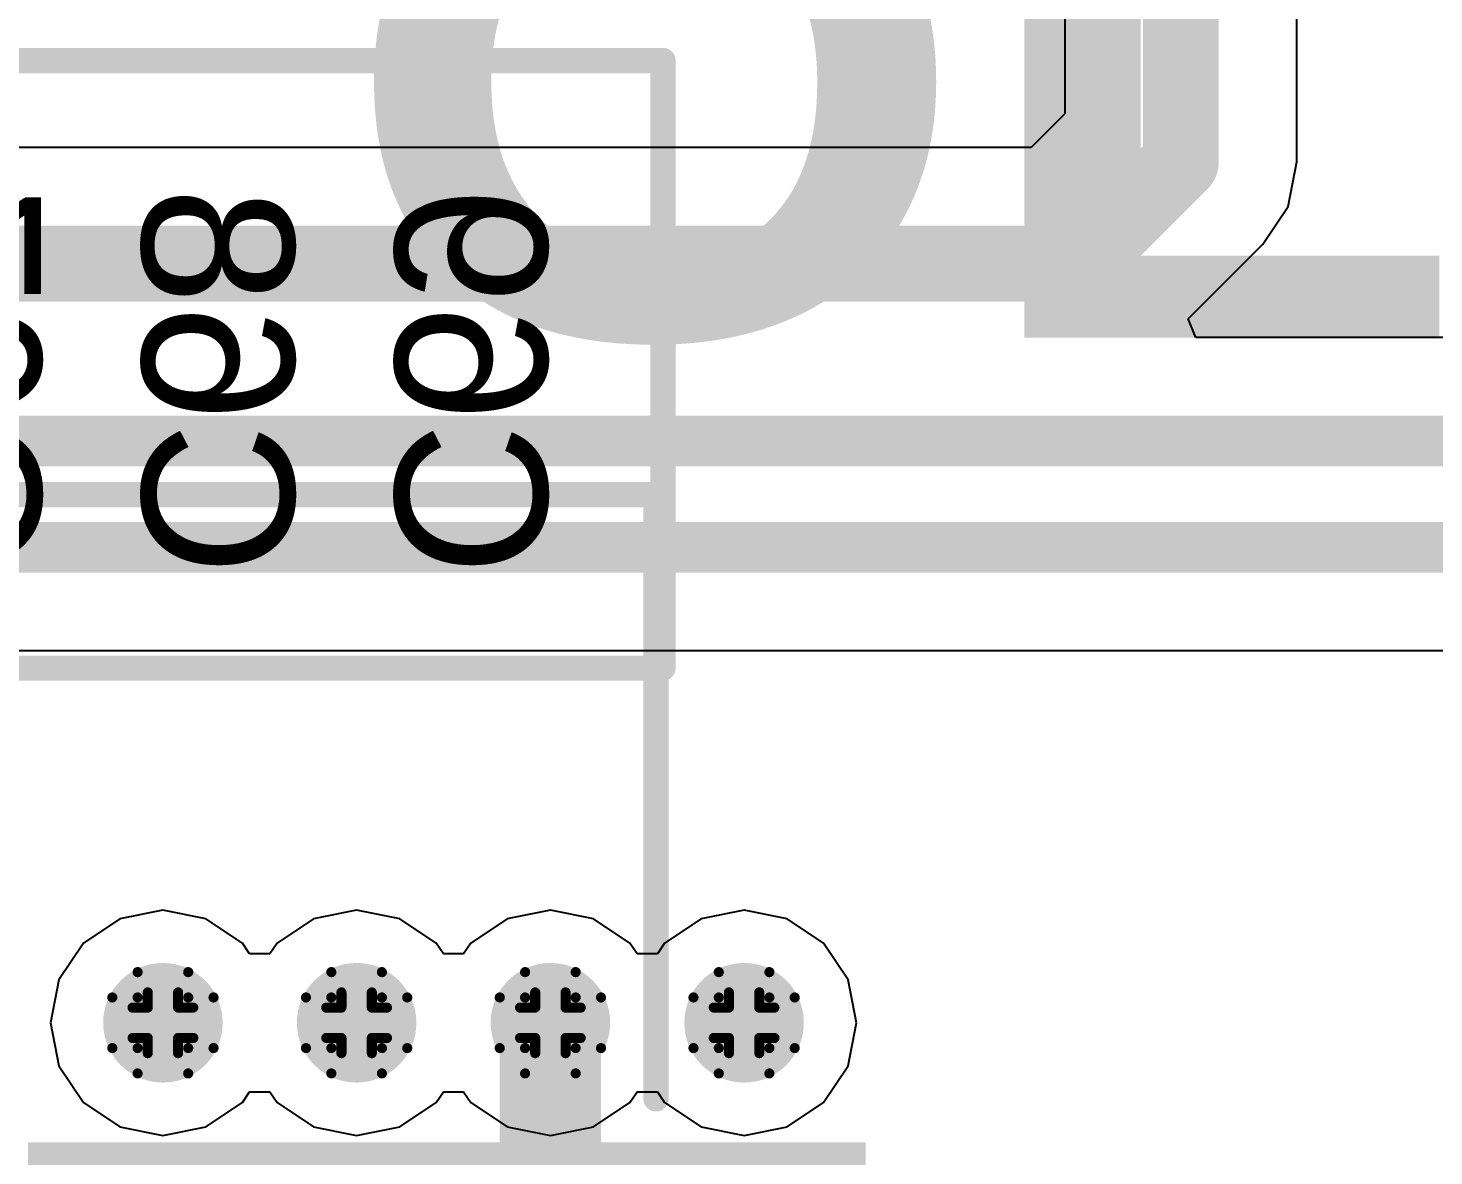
# Model space of a CAD drawing. Header units: inches. Extents: x 0 to 198, y 0 to 199.
# Drawn here: x 4.7773 to 5.0551, y 3.2148 to 3.4375 of the extents above; entities that cross this region are included whole.
import ezdxf

# ---------------------------------------------------------------- set-up
doc = ezdxf.new("R2010")
doc.units = ezdxf.units.IN
doc.header["$MEASUREMENT"] = 0
for name, color, linetype in [('Bottom Layer', 5, 'Continuous'), ('Bottom Overlay', 54, 'Continuous'), ('Drill Drawing', 1, 'Continuous'), ('Layer 1', 16, 'Continuous'), ('Layer 2', 76, 'Continuous'), ('Top Layer', 1, 'Continuous'), ('Top Overlay', 2, 'Continuous'), ('Top Solder', 216, 'Continuous'), ('Via Holes', 16, 'Continuous')]:
    doc.layers.add(name, color=color, linetype=linetype)
doc.styles.add('Arial', font='', dxfattribs={"height": 0.2})
doc.styles.add('Arial Black_Bold', font='', dxfattribs={"height": 0.2})
doc.styles.get('Arial').set_extended_font_data('Arial')
doc.styles.get('Arial Black_Bold').set_extended_font_data('Arial Black', bold=True)

# ---------------------------------------------------------------- blocks, each defined once
blk = doc.blocks.new('EEEFK1J220P_1')
at = {"layer": 'Top Solder'}
blk.add_hatch(color=216, dxfattribs=at).paths.add_polyline_path([(0.03931, 0.0355), (0.20479, 0.0355), (0.20479, -0.0355), (0.03931, -0.0355)])
at = {"layer": 'Top Overlay'}
for points in [[(-0.10433, 0.16339, 0.005, 0.005, 0), (0.16339, 0.16339, 0.005, 0.005, 0)], [(0.16339, 0.04409, 0.005, 0.005, 0), (0.16339, 0.16339, 0.005, 0.005, 0)]]:
    blk.add_lwpolyline(points, format="xyseb", dxfattribs=at)
for points in [[(0.16214, 0.16339, 0.0025, 0.0025, 1), (0.16464, 0.16339, 0.0025, 0.0025, 1)], [(0.16214, 0.16339, 0.0025, 0.0025, 1), (0.16464, 0.16339, 0.0025, 0.0025, 1)], [(0.16214, 0.04409, 0.0025, 0.0025, 1), (0.16464, 0.04409, 0.0025, 0.0025, 1)]]:
    blk.add_lwpolyline(points, format="xyseb", close=True, dxfattribs=at)

msp = doc.modelspace()

# ---------------------------------------------------------------- hatches: boundary and pattern name
at = {"layer": 'Bottom Layer'}
h = msp.add_hatch(color=5, dxfattribs=at)
edge = h.paths.add_edge_path()
edge.add_arc((4.80394, 3.24111), 0.01181, 0, 360)
h = msp.add_hatch(color=5, dxfattribs=at)
edge = h.paths.add_edge_path()
edge.add_arc((4.84222, 3.24111), 0.01181, 0, 360)
h = msp.add_hatch(color=5, dxfattribs=at)
edge = h.paths.add_edge_path()
edge.add_arc((4.88051, 3.24111), 0.01181, 0, 360)
h = msp.add_hatch(color=5, dxfattribs=at)
edge = h.paths.add_edge_path()
edge.add_arc((4.91879, 3.24111), 0.01181, 0, 360)
at = {"layer": 'Layer 1'}
h = msp.add_hatch(color=16, dxfattribs=at)
edge = h.paths.add_edge_path()
edge.add_arc((4.80394, 3.24111), 0.01181, 0, 360)
h = msp.add_hatch(color=16, dxfattribs=at)
edge = h.paths.add_edge_path()
edge.add_arc((4.84222, 3.24111), 0.01181, 0, 360)
h = msp.add_hatch(color=16, dxfattribs=at)
edge = h.paths.add_edge_path()
edge.add_arc((4.88051, 3.24111), 0.01181, 0, 360)
h = msp.add_hatch(color=16, dxfattribs=at)
edge = h.paths.add_edge_path()
edge.add_arc((4.91879, 3.24111), 0.01181, 0, 360)
at = {"layer": 'Layer 2'}
h = msp.add_hatch(color=76, dxfattribs=at)
edge = h.paths.add_edge_path()
edge.add_arc((4.80394, 3.24111), 0.01181, 0, 360)
h = msp.add_hatch(color=76, dxfattribs=at)
edge = h.paths.add_edge_path()
edge.add_arc((4.84222, 3.24111), 0.01181, 0, 360)
h = msp.add_hatch(color=76, dxfattribs=at)
edge = h.paths.add_edge_path()
edge.add_arc((4.88051, 3.24111), 0.01181, 0, 360)
h = msp.add_hatch(color=76, dxfattribs=at)
edge = h.paths.add_edge_path()
edge.add_arc((4.91879, 3.24111), 0.01181, 0, 360)
at = {"layer": 'Top Layer'}
h = msp.add_hatch(color=1, dxfattribs=at)
edge = h.paths.add_edge_path()
edge.add_arc((4.80394, 3.24111), 0.01181, 0, 360)
h = msp.add_hatch(color=1, dxfattribs=at)
edge = h.paths.add_edge_path()
edge.add_arc((4.84222, 3.24111), 0.01181, 0, 360)
h = msp.add_hatch(color=1, dxfattribs=at)
edge = h.paths.add_edge_path()
edge.add_arc((4.88051, 3.24111), 0.01181, 0, 360)
h = msp.add_hatch(color=1, dxfattribs=at)
edge = h.paths.add_edge_path()
edge.add_arc((4.91879, 3.24111), 0.01181, 0, 360)
at = {"layer": 'Via Holes'}
h = msp.add_hatch(color=7, dxfattribs=at)
edge = h.paths.add_edge_path()
edge.add_arc((4.80394, 3.24111), 0.00591, 0, 360)
h = msp.add_hatch(color=7, dxfattribs=at)
edge = h.paths.add_edge_path()
edge.add_arc((4.84222, 3.24111), 0.00591, 0, 360)
h = msp.add_hatch(color=7, dxfattribs=at)
edge = h.paths.add_edge_path()
edge.add_arc((4.88051, 3.24111), 0.00591, 0, 360)
h = msp.add_hatch(color=7, dxfattribs=at)
edge = h.paths.add_edge_path()
edge.add_arc((4.91879, 3.24111), 0.00591, 0, 360)

# ---------------------------------------------------------------- linework, layer by layer
at = {"layer": 'Bottom Overlay'}
for points in [[(4.73275, 3.43114, 0.005, 0.005, 0), (4.90275, 3.43114, 0.005, 0.005, 0)], [(4.90275, 3.31114, 0.005, 0.005, 0), (4.90275, 3.43114, 0.005, 0.005, 0)], [(4.73275, 3.31114, 0.005, 0.005, 0), (4.90275, 3.31114, 0.005, 0.005, 0)]]:
    msp.add_lwpolyline(points, format="xyseb", dxfattribs=at)
for points in [[(4.9015, 3.43114, 0.0025, 0.0025, 1), (4.904, 3.43114, 0.0025, 0.0025, 1)], [(4.9015, 3.43114, 0.0025, 0.0025, 1), (4.904, 3.43114, 0.0025, 0.0025, 1)], [(4.9015, 3.31114, 0.0025, 0.0025, 1), (4.904, 3.31114, 0.0025, 0.0025, 1)], [(4.9015, 3.31114, 0.0025, 0.0025, 1), (4.904, 3.31114, 0.0025, 0.0025, 1)]]:
    msp.add_lwpolyline(points, format="xyseb", close=True, dxfattribs=at)
at = {"layer": 'Drill Drawing'}
for points in [[(4.79894, 3.24611, 0.002, 0.002, 0), (4.79894, 3.25111, 0.002, 0.002, 0)], [(4.79894, 3.25111, 0.002, 0.002, 0), (4.80894, 3.25111, 0.002, 0.002, 0)], [(4.80894, 3.24611, 0.002, 0.002, 0), (4.80894, 3.25111, 0.002, 0.002, 0)], [(4.83722, 3.24611, 0.002, 0.002, 0), (4.83722, 3.25111, 0.002, 0.002, 0)], [(4.83722, 3.25111, 0.002, 0.002, 0), (4.84722, 3.25111, 0.002, 0.002, 0)], [(4.84722, 3.24611, 0.002, 0.002, 0), (4.84722, 3.25111, 0.002, 0.002, 0)], [(4.87551, 3.24611, 0.002, 0.002, 0), (4.87551, 3.25111, 0.002, 0.002, 0)], [(4.87551, 3.25111, 0.002, 0.002, 0), (4.88551, 3.25111, 0.002, 0.002, 0)], [(4.88551, 3.24611, 0.002, 0.002, 0), (4.88551, 3.25111, 0.002, 0.002, 0)], [(4.91379, 3.24611, 0.002, 0.002, 0), (4.91379, 3.25111, 0.002, 0.002, 0)], [(4.91379, 3.25111, 0.002, 0.002, 0), (4.92379, 3.25111, 0.002, 0.002, 0)], [(4.92379, 3.24611, 0.002, 0.002, 0), (4.92379, 3.25111, 0.002, 0.002, 0)], [(4.80094, 3.24411, 0.002, 0.002, 0), (4.80094, 3.24711, 0.002, 0.002, 0)], [(4.80094, 3.24711, 0.002, 0.002, 0), (4.80694, 3.24711, 0.002, 0.002, 0)], [(4.80694, 3.24411, 0.002, 0.002, 0), (4.80694, 3.24711, 0.002, 0.002, 0)], [(4.83922, 3.24411, 0.002, 0.002, 0), (4.83922, 3.24711, 0.002, 0.002, 0)], [(4.83922, 3.24711, 0.002, 0.002, 0), (4.84522, 3.24711, 0.002, 0.002, 0)], [(4.84522, 3.24411, 0.002, 0.002, 0), (4.84522, 3.24711, 0.002, 0.002, 0)], [(4.87751, 3.24411, 0.002, 0.002, 0), (4.87751, 3.24711, 0.002, 0.002, 0)], [(4.87751, 3.24711, 0.002, 0.002, 0), (4.88351, 3.24711, 0.002, 0.002, 0)], [(4.88351, 3.24411, 0.002, 0.002, 0), (4.88351, 3.24711, 0.002, 0.002, 0)], [(4.91579, 3.24411, 0.002, 0.002, 0), (4.91579, 3.24711, 0.002, 0.002, 0)], [(4.91579, 3.24711, 0.002, 0.002, 0), (4.92179, 3.24711, 0.002, 0.002, 0)], [(4.92179, 3.24411, 0.002, 0.002, 0), (4.92179, 3.24711, 0.002, 0.002, 0)], [(4.79394, 3.23611, 0.002, 0.002, 0), (4.79394, 3.24611, 0.002, 0.002, 0)], [(4.79394, 3.24611, 0.002, 0.002, 0), (4.79894, 3.24611, 0.002, 0.002, 0)], [(4.79794, 3.23811, 0.002, 0.002, 0), (4.79794, 3.24411, 0.002, 0.002, 0)], [(4.79794, 3.24411, 0.002, 0.002, 0), (4.80094, 3.24411, 0.002, 0.002, 0)], [(4.80694, 3.24411, 0.002, 0.002, 0), (4.80994, 3.24411, 0.002, 0.002, 0)], [(4.80894, 3.24611, 0.002, 0.002, 0), (4.81394, 3.24611, 0.002, 0.002, 0)], [(4.80994, 3.23811, 0.002, 0.002, 0), (4.80994, 3.24411, 0.002, 0.002, 0)], [(4.81394, 3.23611, 0.002, 0.002, 0), (4.81394, 3.24611, 0.002, 0.002, 0)], [(4.83222, 3.23611, 0.002, 0.002, 0), (4.83222, 3.24611, 0.002, 0.002, 0)], [(4.83222, 3.24611, 0.002, 0.002, 0), (4.83722, 3.24611, 0.002, 0.002, 0)], [(4.83622, 3.23811, 0.002, 0.002, 0), (4.83622, 3.24411, 0.002, 0.002, 0)], [(4.83622, 3.24411, 0.002, 0.002, 0), (4.83922, 3.24411, 0.002, 0.002, 0)], [(4.84522, 3.24411, 0.002, 0.002, 0), (4.84822, 3.24411, 0.002, 0.002, 0)], [(4.84722, 3.24611, 0.002, 0.002, 0), (4.85222, 3.24611, 0.002, 0.002, 0)], [(4.84822, 3.23811, 0.002, 0.002, 0), (4.84822, 3.24411, 0.002, 0.002, 0)], [(4.85222, 3.23611, 0.002, 0.002, 0), (4.85222, 3.24611, 0.002, 0.002, 0)], [(4.87051, 3.23611, 0.002, 0.002, 0), (4.87051, 3.24611, 0.002, 0.002, 0)], [(4.87051, 3.24611, 0.002, 0.002, 0), (4.87551, 3.24611, 0.002, 0.002, 0)], [(4.87451, 3.23811, 0.002, 0.002, 0), (4.87451, 3.24411, 0.002, 0.002, 0)], [(4.87451, 3.24411, 0.002, 0.002, 0), (4.87751, 3.24411, 0.002, 0.002, 0)], [(4.88351, 3.24411, 0.002, 0.002, 0), (4.88651, 3.24411, 0.002, 0.002, 0)], [(4.88551, 3.24611, 0.002, 0.002, 0), (4.89051, 3.24611, 0.002, 0.002, 0)], [(4.88651, 3.23811, 0.002, 0.002, 0), (4.88651, 3.24411, 0.002, 0.002, 0)], [(4.89051, 3.23611, 0.002, 0.002, 0), (4.89051, 3.24611, 0.002, 0.002, 0)], [(4.90879, 3.23611, 0.002, 0.002, 0), (4.90879, 3.24611, 0.002, 0.002, 0)], [(4.90879, 3.24611, 0.002, 0.002, 0), (4.91379, 3.24611, 0.002, 0.002, 0)], [(4.91279, 3.23811, 0.002, 0.002, 0), (4.91279, 3.24411, 0.002, 0.002, 0)], [(4.91279, 3.24411, 0.002, 0.002, 0), (4.91579, 3.24411, 0.002, 0.002, 0)], [(4.92179, 3.24411, 0.002, 0.002, 0), (4.92479, 3.24411, 0.002, 0.002, 0)], [(4.92379, 3.24611, 0.002, 0.002, 0), (4.92879, 3.24611, 0.002, 0.002, 0)], [(4.92479, 3.23811, 0.002, 0.002, 0), (4.92479, 3.24411, 0.002, 0.002, 0)], [(4.92879, 3.23611, 0.002, 0.002, 0), (4.92879, 3.24611, 0.002, 0.002, 0)], [(4.79394, 3.23611, 0.002, 0.002, 0), (4.79894, 3.23611, 0.002, 0.002, 0)], [(4.79794, 3.23811, 0.002, 0.002, 0), (4.80094, 3.23811, 0.002, 0.002, 0)], [(4.79894, 3.23111, 0.002, 0.002, 0), (4.79894, 3.23611, 0.002, 0.002, 0)], [(4.80094, 3.23511, 0.002, 0.002, 0), (4.80094, 3.23811, 0.002, 0.002, 0)], [(4.80694, 3.23811, 0.002, 0.002, 0), (4.80994, 3.23811, 0.002, 0.002, 0)], [(4.80694, 3.23511, 0.002, 0.002, 0), (4.80694, 3.23811, 0.002, 0.002, 0)], [(4.80894, 3.23611, 0.002, 0.002, 0), (4.81394, 3.23611, 0.002, 0.002, 0)], [(4.80894, 3.23111, 0.002, 0.002, 0), (4.80894, 3.23611, 0.002, 0.002, 0)], [(4.83222, 3.23611, 0.002, 0.002, 0), (4.83722, 3.23611, 0.002, 0.002, 0)], [(4.83622, 3.23811, 0.002, 0.002, 0), (4.83922, 3.23811, 0.002, 0.002, 0)], [(4.83722, 3.23111, 0.002, 0.002, 0), (4.83722, 3.23611, 0.002, 0.002, 0)], [(4.83922, 3.23511, 0.002, 0.002, 0), (4.83922, 3.23811, 0.002, 0.002, 0)], [(4.84522, 3.23811, 0.002, 0.002, 0), (4.84822, 3.23811, 0.002, 0.002, 0)], [(4.84522, 3.23511, 0.002, 0.002, 0), (4.84522, 3.23811, 0.002, 0.002, 0)], [(4.84722, 3.23611, 0.002, 0.002, 0), (4.85222, 3.23611, 0.002, 0.002, 0)], [(4.84722, 3.23111, 0.002, 0.002, 0), (4.84722, 3.23611, 0.002, 0.002, 0)], [(4.87051, 3.23611, 0.002, 0.002, 0), (4.87551, 3.23611, 0.002, 0.002, 0)], [(4.87451, 3.23811, 0.002, 0.002, 0), (4.87751, 3.23811, 0.002, 0.002, 0)], [(4.87551, 3.23111, 0.002, 0.002, 0), (4.87551, 3.23611, 0.002, 0.002, 0)], [(4.87751, 3.23511, 0.002, 0.002, 0), (4.87751, 3.23811, 0.002, 0.002, 0)], [(4.88351, 3.23811, 0.002, 0.002, 0), (4.88651, 3.23811, 0.002, 0.002, 0)], [(4.88351, 3.23511, 0.002, 0.002, 0), (4.88351, 3.23811, 0.002, 0.002, 0)], [(4.88551, 3.23611, 0.002, 0.002, 0), (4.89051, 3.23611, 0.002, 0.002, 0)], [(4.88551, 3.23111, 0.002, 0.002, 0), (4.88551, 3.23611, 0.002, 0.002, 0)], [(4.90879, 3.23611, 0.002, 0.002, 0), (4.91379, 3.23611, 0.002, 0.002, 0)], [(4.91279, 3.23811, 0.002, 0.002, 0), (4.91579, 3.23811, 0.002, 0.002, 0)], [(4.91379, 3.23111, 0.002, 0.002, 0), (4.91379, 3.23611, 0.002, 0.002, 0)], [(4.91579, 3.23511, 0.002, 0.002, 0), (4.91579, 3.23811, 0.002, 0.002, 0)], [(4.92179, 3.23811, 0.002, 0.002, 0), (4.92479, 3.23811, 0.002, 0.002, 0)], [(4.92179, 3.23511, 0.002, 0.002, 0), (4.92179, 3.23811, 0.002, 0.002, 0)], [(4.92379, 3.23611, 0.002, 0.002, 0), (4.92879, 3.23611, 0.002, 0.002, 0)], [(4.92379, 3.23111, 0.002, 0.002, 0), (4.92379, 3.23611, 0.002, 0.002, 0)], [(4.80094, 3.23511, 0.002, 0.002, 0), (4.80694, 3.23511, 0.002, 0.002, 0)], [(4.83922, 3.23511, 0.002, 0.002, 0), (4.84522, 3.23511, 0.002, 0.002, 0)], [(4.87751, 3.23511, 0.002, 0.002, 0), (4.88351, 3.23511, 0.002, 0.002, 0)], [(4.91579, 3.23511, 0.002, 0.002, 0), (4.92179, 3.23511, 0.002, 0.002, 0)], [(4.79894, 3.23111, 0.002, 0.002, 0), (4.80894, 3.23111, 0.002, 0.002, 0)], [(4.83722, 3.23111, 0.002, 0.002, 0), (4.84722, 3.23111, 0.002, 0.002, 0)], [(4.87551, 3.23111, 0.002, 0.002, 0), (4.88551, 3.23111, 0.002, 0.002, 0)], [(4.91379, 3.23111, 0.002, 0.002, 0), (4.92379, 3.23111, 0.002, 0.002, 0)]]:
    msp.add_lwpolyline(points, format="xyseb", dxfattribs=at)
for points in [[(4.79844, 3.25111, 0.001, 0.001, 1), (4.79944, 3.25111, 0.001, 0.001, 1)], [(4.79844, 3.25111, 0.001, 0.001, 1), (4.79944, 3.25111, 0.001, 0.001, 1)], [(4.80844, 3.25111, 0.001, 0.001, 1), (4.80944, 3.25111, 0.001, 0.001, 1)], [(4.80844, 3.25111, 0.001, 0.001, 1), (4.80944, 3.25111, 0.001, 0.001, 1)], [(4.83672, 3.25111, 0.001, 0.001, 1), (4.83772, 3.25111, 0.001, 0.001, 1)], [(4.83672, 3.25111, 0.001, 0.001, 1), (4.83772, 3.25111, 0.001, 0.001, 1)], [(4.84672, 3.25111, 0.001, 0.001, 1), (4.84772, 3.25111, 0.001, 0.001, 1)], [(4.84672, 3.25111, 0.001, 0.001, 1), (4.84772, 3.25111, 0.001, 0.001, 1)], [(4.87501, 3.25111, 0.001, 0.001, 1), (4.87601, 3.25111, 0.001, 0.001, 1)], [(4.87501, 3.25111, 0.001, 0.001, 1), (4.87601, 3.25111, 0.001, 0.001, 1)], [(4.88501, 3.25111, 0.001, 0.001, 1), (4.88601, 3.25111, 0.001, 0.001, 1)], [(4.88501, 3.25111, 0.001, 0.001, 1), (4.88601, 3.25111, 0.001, 0.001, 1)], [(4.91329, 3.25111, 0.001, 0.001, 1), (4.91429, 3.25111, 0.001, 0.001, 1)], [(4.91329, 3.25111, 0.001, 0.001, 1), (4.91429, 3.25111, 0.001, 0.001, 1)], [(4.92329, 3.25111, 0.001, 0.001, 1), (4.92429, 3.25111, 0.001, 0.001, 1)], [(4.92329, 3.25111, 0.001, 0.001, 1), (4.92429, 3.25111, 0.001, 0.001, 1)], [(4.80044, 3.24711, 0.001, 0.001, 1), (4.80144, 3.24711, 0.001, 0.001, 1)], [(4.80044, 3.24711, 0.001, 0.001, 1), (4.80144, 3.24711, 0.001, 0.001, 1)], [(4.80644, 3.24711, 0.001, 0.001, 1), (4.80744, 3.24711, 0.001, 0.001, 1)], [(4.80644, 3.24711, 0.001, 0.001, 1), (4.80744, 3.24711, 0.001, 0.001, 1)], [(4.83872, 3.24711, 0.001, 0.001, 1), (4.83972, 3.24711, 0.001, 0.001, 1)], [(4.83872, 3.24711, 0.001, 0.001, 1), (4.83972, 3.24711, 0.001, 0.001, 1)], [(4.84472, 3.24711, 0.001, 0.001, 1), (4.84572, 3.24711, 0.001, 0.001, 1)], [(4.84472, 3.24711, 0.001, 0.001, 1), (4.84572, 3.24711, 0.001, 0.001, 1)], [(4.87701, 3.24711, 0.001, 0.001, 1), (4.87801, 3.24711, 0.001, 0.001, 1)], [(4.87701, 3.24711, 0.001, 0.001, 1), (4.87801, 3.24711, 0.001, 0.001, 1)], [(4.88301, 3.24711, 0.001, 0.001, 1), (4.88401, 3.24711, 0.001, 0.001, 1)], [(4.88301, 3.24711, 0.001, 0.001, 1), (4.88401, 3.24711, 0.001, 0.001, 1)], [(4.91529, 3.24711, 0.001, 0.001, 1), (4.91629, 3.24711, 0.001, 0.001, 1)], [(4.91529, 3.24711, 0.001, 0.001, 1), (4.91629, 3.24711, 0.001, 0.001, 1)], [(4.92129, 3.24711, 0.001, 0.001, 1), (4.92229, 3.24711, 0.001, 0.001, 1)], [(4.92129, 3.24711, 0.001, 0.001, 1), (4.92229, 3.24711, 0.001, 0.001, 1)], [(4.79344, 3.24611, 0.001, 0.001, 1), (4.79444, 3.24611, 0.001, 0.001, 1)], [(4.79344, 3.24611, 0.001, 0.001, 1), (4.79444, 3.24611, 0.001, 0.001, 1)], [(4.79744, 3.24411, 0.001, 0.001, 1), (4.79844, 3.24411, 0.001, 0.001, 1)], [(4.79744, 3.24411, 0.001, 0.001, 1), (4.79844, 3.24411, 0.001, 0.001, 1)], [(4.79844, 3.24611, 0.001, 0.001, 1), (4.79944, 3.24611, 0.001, 0.001, 1)], [(4.79844, 3.24611, 0.001, 0.001, 1), (4.79944, 3.24611, 0.001, 0.001, 1)], [(4.80044, 3.24411, 0.001, 0.001, 1), (4.80144, 3.24411, 0.001, 0.001, 1)], [(4.80044, 3.24411, 0.001, 0.001, 1), (4.80144, 3.24411, 0.001, 0.001, 1)], [(4.80644, 3.24411, 0.001, 0.001, 1), (4.80744, 3.24411, 0.001, 0.001, 1)], [(4.80644, 3.24411, 0.001, 0.001, 1), (4.80744, 3.24411, 0.001, 0.001, 1)], [(4.80844, 3.24611, 0.001, 0.001, 1), (4.80944, 3.24611, 0.001, 0.001, 1)], [(4.80844, 3.24611, 0.001, 0.001, 1), (4.80944, 3.24611, 0.001, 0.001, 1)], [(4.80944, 3.24411, 0.001, 0.001, 1), (4.81044, 3.24411, 0.001, 0.001, 1)], [(4.80944, 3.24411, 0.001, 0.001, 1), (4.81044, 3.24411, 0.001, 0.001, 1)], [(4.81344, 3.24611, 0.001, 0.001, 1), (4.81444, 3.24611, 0.001, 0.001, 1)], [(4.81344, 3.24611, 0.001, 0.001, 1), (4.81444, 3.24611, 0.001, 0.001, 1)], [(4.83172, 3.24611, 0.001, 0.001, 1), (4.83272, 3.24611, 0.001, 0.001, 1)], [(4.83172, 3.24611, 0.001, 0.001, 1), (4.83272, 3.24611, 0.001, 0.001, 1)], [(4.83572, 3.24411, 0.001, 0.001, 1), (4.83672, 3.24411, 0.001, 0.001, 1)], [(4.83572, 3.24411, 0.001, 0.001, 1), (4.83672, 3.24411, 0.001, 0.001, 1)], [(4.83672, 3.24611, 0.001, 0.001, 1), (4.83772, 3.24611, 0.001, 0.001, 1)], [(4.83672, 3.24611, 0.001, 0.001, 1), (4.83772, 3.24611, 0.001, 0.001, 1)], [(4.83872, 3.24411, 0.001, 0.001, 1), (4.83972, 3.24411, 0.001, 0.001, 1)], [(4.83872, 3.24411, 0.001, 0.001, 1), (4.83972, 3.24411, 0.001, 0.001, 1)], [(4.84472, 3.24411, 0.001, 0.001, 1), (4.84572, 3.24411, 0.001, 0.001, 1)], [(4.84472, 3.24411, 0.001, 0.001, 1), (4.84572, 3.24411, 0.001, 0.001, 1)], [(4.84672, 3.24611, 0.001, 0.001, 1), (4.84772, 3.24611, 0.001, 0.001, 1)], [(4.84672, 3.24611, 0.001, 0.001, 1), (4.84772, 3.24611, 0.001, 0.001, 1)], [(4.84772, 3.24411, 0.001, 0.001, 1), (4.84872, 3.24411, 0.001, 0.001, 1)], [(4.84772, 3.24411, 0.001, 0.001, 1), (4.84872, 3.24411, 0.001, 0.001, 1)], [(4.85172, 3.24611, 0.001, 0.001, 1), (4.85272, 3.24611, 0.001, 0.001, 1)], [(4.85172, 3.24611, 0.001, 0.001, 1), (4.85272, 3.24611, 0.001, 0.001, 1)], [(4.87001, 3.24611, 0.001, 0.001, 1), (4.87101, 3.24611, 0.001, 0.001, 1)], [(4.87001, 3.24611, 0.001, 0.001, 1), (4.87101, 3.24611, 0.001, 0.001, 1)], [(4.87401, 3.24411, 0.001, 0.001, 1), (4.87501, 3.24411, 0.001, 0.001, 1)], [(4.87401, 3.24411, 0.001, 0.001, 1), (4.87501, 3.24411, 0.001, 0.001, 1)], [(4.87501, 3.24611, 0.001, 0.001, 1), (4.87601, 3.24611, 0.001, 0.001, 1)], [(4.87501, 3.24611, 0.001, 0.001, 1), (4.87601, 3.24611, 0.001, 0.001, 1)], [(4.87701, 3.24411, 0.001, 0.001, 1), (4.87801, 3.24411, 0.001, 0.001, 1)], [(4.87701, 3.24411, 0.001, 0.001, 1), (4.87801, 3.24411, 0.001, 0.001, 1)], [(4.88301, 3.24411, 0.001, 0.001, 1), (4.88401, 3.24411, 0.001, 0.001, 1)], [(4.88301, 3.24411, 0.001, 0.001, 1), (4.88401, 3.24411, 0.001, 0.001, 1)], [(4.88501, 3.24611, 0.001, 0.001, 1), (4.88601, 3.24611, 0.001, 0.001, 1)], [(4.88501, 3.24611, 0.001, 0.001, 1), (4.88601, 3.24611, 0.001, 0.001, 1)], [(4.88601, 3.24411, 0.001, 0.001, 1), (4.88701, 3.24411, 0.001, 0.001, 1)], [(4.88601, 3.24411, 0.001, 0.001, 1), (4.88701, 3.24411, 0.001, 0.001, 1)], [(4.89001, 3.24611, 0.001, 0.001, 1), (4.89101, 3.24611, 0.001, 0.001, 1)], [(4.89001, 3.24611, 0.001, 0.001, 1), (4.89101, 3.24611, 0.001, 0.001, 1)], [(4.90829, 3.24611, 0.001, 0.001, 1), (4.90929, 3.24611, 0.001, 0.001, 1)], [(4.90829, 3.24611, 0.001, 0.001, 1), (4.90929, 3.24611, 0.001, 0.001, 1)], [(4.91229, 3.24411, 0.001, 0.001, 1), (4.91329, 3.24411, 0.001, 0.001, 1)], [(4.91229, 3.24411, 0.001, 0.001, 1), (4.91329, 3.24411, 0.001, 0.001, 1)], [(4.91329, 3.24611, 0.001, 0.001, 1), (4.91429, 3.24611, 0.001, 0.001, 1)], [(4.91329, 3.24611, 0.001, 0.001, 1), (4.91429, 3.24611, 0.001, 0.001, 1)], [(4.91529, 3.24411, 0.001, 0.001, 1), (4.91629, 3.24411, 0.001, 0.001, 1)], [(4.91529, 3.24411, 0.001, 0.001, 1), (4.91629, 3.24411, 0.001, 0.001, 1)], [(4.92129, 3.24411, 0.001, 0.001, 1), (4.92229, 3.24411, 0.001, 0.001, 1)], [(4.92129, 3.24411, 0.001, 0.001, 1), (4.92229, 3.24411, 0.001, 0.001, 1)], [(4.92329, 3.24611, 0.001, 0.001, 1), (4.92429, 3.24611, 0.001, 0.001, 1)], [(4.92329, 3.24611, 0.001, 0.001, 1), (4.92429, 3.24611, 0.001, 0.001, 1)], [(4.92429, 3.24411, 0.001, 0.001, 1), (4.92529, 3.24411, 0.001, 0.001, 1)], [(4.92429, 3.24411, 0.001, 0.001, 1), (4.92529, 3.24411, 0.001, 0.001, 1)], [(4.92829, 3.24611, 0.001, 0.001, 1), (4.92929, 3.24611, 0.001, 0.001, 1)], [(4.92829, 3.24611, 0.001, 0.001, 1), (4.92929, 3.24611, 0.001, 0.001, 1)], [(4.79344, 3.23611, 0.001, 0.001, 1), (4.79444, 3.23611, 0.001, 0.001, 1)], [(4.79344, 3.23611, 0.001, 0.001, 1), (4.79444, 3.23611, 0.001, 0.001, 1)], [(4.79744, 3.23811, 0.001, 0.001, 1), (4.79844, 3.23811, 0.001, 0.001, 1)], [(4.79744, 3.23811, 0.001, 0.001, 1), (4.79844, 3.23811, 0.001, 0.001, 1)], [(4.79844, 3.23611, 0.001, 0.001, 1), (4.79944, 3.23611, 0.001, 0.001, 1)], [(4.79844, 3.23611, 0.001, 0.001, 1), (4.79944, 3.23611, 0.001, 0.001, 1)], [(4.80044, 3.23811, 0.001, 0.001, 1), (4.80144, 3.23811, 0.001, 0.001, 1)], [(4.80044, 3.23811, 0.001, 0.001, 1), (4.80144, 3.23811, 0.001, 0.001, 1)], [(4.80644, 3.23811, 0.001, 0.001, 1), (4.80744, 3.23811, 0.001, 0.001, 1)], [(4.80644, 3.23811, 0.001, 0.001, 1), (4.80744, 3.23811, 0.001, 0.001, 1)], [(4.80844, 3.23611, 0.001, 0.001, 1), (4.80944, 3.23611, 0.001, 0.001, 1)], [(4.80844, 3.23611, 0.001, 0.001, 1), (4.80944, 3.23611, 0.001, 0.001, 1)], [(4.80944, 3.23811, 0.001, 0.001, 1), (4.81044, 3.23811, 0.001, 0.001, 1)], [(4.80944, 3.23811, 0.001, 0.001, 1), (4.81044, 3.23811, 0.001, 0.001, 1)], [(4.81344, 3.23611, 0.001, 0.001, 1), (4.81444, 3.23611, 0.001, 0.001, 1)], [(4.81344, 3.23611, 0.001, 0.001, 1), (4.81444, 3.23611, 0.001, 0.001, 1)], [(4.83172, 3.23611, 0.001, 0.001, 1), (4.83272, 3.23611, 0.001, 0.001, 1)], [(4.83172, 3.23611, 0.001, 0.001, 1), (4.83272, 3.23611, 0.001, 0.001, 1)], [(4.83572, 3.23811, 0.001, 0.001, 1), (4.83672, 3.23811, 0.001, 0.001, 1)], [(4.83572, 3.23811, 0.001, 0.001, 1), (4.83672, 3.23811, 0.001, 0.001, 1)], [(4.83672, 3.23611, 0.001, 0.001, 1), (4.83772, 3.23611, 0.001, 0.001, 1)], [(4.83672, 3.23611, 0.001, 0.001, 1), (4.83772, 3.23611, 0.001, 0.001, 1)], [(4.83872, 3.23811, 0.001, 0.001, 1), (4.83972, 3.23811, 0.001, 0.001, 1)], [(4.83872, 3.23811, 0.001, 0.001, 1), (4.83972, 3.23811, 0.001, 0.001, 1)], [(4.84472, 3.23811, 0.001, 0.001, 1), (4.84572, 3.23811, 0.001, 0.001, 1)], [(4.84472, 3.23811, 0.001, 0.001, 1), (4.84572, 3.23811, 0.001, 0.001, 1)], [(4.84672, 3.23611, 0.001, 0.001, 1), (4.84772, 3.23611, 0.001, 0.001, 1)], [(4.84672, 3.23611, 0.001, 0.001, 1), (4.84772, 3.23611, 0.001, 0.001, 1)], [(4.84772, 3.23811, 0.001, 0.001, 1), (4.84872, 3.23811, 0.001, 0.001, 1)], [(4.84772, 3.23811, 0.001, 0.001, 1), (4.84872, 3.23811, 0.001, 0.001, 1)], [(4.85172, 3.23611, 0.001, 0.001, 1), (4.85272, 3.23611, 0.001, 0.001, 1)], [(4.85172, 3.23611, 0.001, 0.001, 1), (4.85272, 3.23611, 0.001, 0.001, 1)], [(4.87001, 3.23611, 0.001, 0.001, 1), (4.87101, 3.23611, 0.001, 0.001, 1)], [(4.87001, 3.23611, 0.001, 0.001, 1), (4.87101, 3.23611, 0.001, 0.001, 1)], [(4.87401, 3.23811, 0.001, 0.001, 1), (4.87501, 3.23811, 0.001, 0.001, 1)], [(4.87401, 3.23811, 0.001, 0.001, 1), (4.87501, 3.23811, 0.001, 0.001, 1)], [(4.87501, 3.23611, 0.001, 0.001, 1), (4.87601, 3.23611, 0.001, 0.001, 1)], [(4.87501, 3.23611, 0.001, 0.001, 1), (4.87601, 3.23611, 0.001, 0.001, 1)], [(4.87701, 3.23811, 0.001, 0.001, 1), (4.87801, 3.23811, 0.001, 0.001, 1)], [(4.87701, 3.23811, 0.001, 0.001, 1), (4.87801, 3.23811, 0.001, 0.001, 1)], [(4.88301, 3.23811, 0.001, 0.001, 1), (4.88401, 3.23811, 0.001, 0.001, 1)], [(4.88301, 3.23811, 0.001, 0.001, 1), (4.88401, 3.23811, 0.001, 0.001, 1)], [(4.88501, 3.23611, 0.001, 0.001, 1), (4.88601, 3.23611, 0.001, 0.001, 1)], [(4.88501, 3.23611, 0.001, 0.001, 1), (4.88601, 3.23611, 0.001, 0.001, 1)], [(4.88601, 3.23811, 0.001, 0.001, 1), (4.88701, 3.23811, 0.001, 0.001, 1)], [(4.88601, 3.23811, 0.001, 0.001, 1), (4.88701, 3.23811, 0.001, 0.001, 1)], [(4.89001, 3.23611, 0.001, 0.001, 1), (4.89101, 3.23611, 0.001, 0.001, 1)], [(4.89001, 3.23611, 0.001, 0.001, 1), (4.89101, 3.23611, 0.001, 0.001, 1)], [(4.90829, 3.23611, 0.001, 0.001, 1), (4.90929, 3.23611, 0.001, 0.001, 1)], [(4.90829, 3.23611, 0.001, 0.001, 1), (4.90929, 3.23611, 0.001, 0.001, 1)], [(4.91229, 3.23811, 0.001, 0.001, 1), (4.91329, 3.23811, 0.001, 0.001, 1)], [(4.91229, 3.23811, 0.001, 0.001, 1), (4.91329, 3.23811, 0.001, 0.001, 1)], [(4.91329, 3.23611, 0.001, 0.001, 1), (4.91429, 3.23611, 0.001, 0.001, 1)], [(4.91329, 3.23611, 0.001, 0.001, 1), (4.91429, 3.23611, 0.001, 0.001, 1)], [(4.91529, 3.23811, 0.001, 0.001, 1), (4.91629, 3.23811, 0.001, 0.001, 1)], [(4.91529, 3.23811, 0.001, 0.001, 1), (4.91629, 3.23811, 0.001, 0.001, 1)], [(4.92129, 3.23811, 0.001, 0.001, 1), (4.92229, 3.23811, 0.001, 0.001, 1)], [(4.92129, 3.23811, 0.001, 0.001, 1), (4.92229, 3.23811, 0.001, 0.001, 1)], [(4.92329, 3.23611, 0.001, 0.001, 1), (4.92429, 3.23611, 0.001, 0.001, 1)], [(4.92329, 3.23611, 0.001, 0.001, 1), (4.92429, 3.23611, 0.001, 0.001, 1)], [(4.92429, 3.23811, 0.001, 0.001, 1), (4.92529, 3.23811, 0.001, 0.001, 1)], [(4.92429, 3.23811, 0.001, 0.001, 1), (4.92529, 3.23811, 0.001, 0.001, 1)], [(4.92829, 3.23611, 0.001, 0.001, 1), (4.92929, 3.23611, 0.001, 0.001, 1)], [(4.92829, 3.23611, 0.001, 0.001, 1), (4.92929, 3.23611, 0.001, 0.001, 1)], [(4.80044, 3.23511, 0.001, 0.001, 1), (4.80144, 3.23511, 0.001, 0.001, 1)], [(4.80044, 3.23511, 0.001, 0.001, 1), (4.80144, 3.23511, 0.001, 0.001, 1)], [(4.80644, 3.23511, 0.001, 0.001, 1), (4.80744, 3.23511, 0.001, 0.001, 1)], [(4.80644, 3.23511, 0.001, 0.001, 1), (4.80744, 3.23511, 0.001, 0.001, 1)], [(4.83872, 3.23511, 0.001, 0.001, 1), (4.83972, 3.23511, 0.001, 0.001, 1)], [(4.83872, 3.23511, 0.001, 0.001, 1), (4.83972, 3.23511, 0.001, 0.001, 1)], [(4.84472, 3.23511, 0.001, 0.001, 1), (4.84572, 3.23511, 0.001, 0.001, 1)], [(4.84472, 3.23511, 0.001, 0.001, 1), (4.84572, 3.23511, 0.001, 0.001, 1)], [(4.87701, 3.23511, 0.001, 0.001, 1), (4.87801, 3.23511, 0.001, 0.001, 1)], [(4.87701, 3.23511, 0.001, 0.001, 1), (4.87801, 3.23511, 0.001, 0.001, 1)], [(4.88301, 3.23511, 0.001, 0.001, 1), (4.88401, 3.23511, 0.001, 0.001, 1)], [(4.88301, 3.23511, 0.001, 0.001, 1), (4.88401, 3.23511, 0.001, 0.001, 1)], [(4.91529, 3.23511, 0.001, 0.001, 1), (4.91629, 3.23511, 0.001, 0.001, 1)], [(4.91529, 3.23511, 0.001, 0.001, 1), (4.91629, 3.23511, 0.001, 0.001, 1)], [(4.92129, 3.23511, 0.001, 0.001, 1), (4.92229, 3.23511, 0.001, 0.001, 1)], [(4.92129, 3.23511, 0.001, 0.001, 1), (4.92229, 3.23511, 0.001, 0.001, 1)], [(4.79844, 3.23111, 0.001, 0.001, 1), (4.79944, 3.23111, 0.001, 0.001, 1)], [(4.79844, 3.23111, 0.001, 0.001, 1), (4.79944, 3.23111, 0.001, 0.001, 1)], [(4.80844, 3.23111, 0.001, 0.001, 1), (4.80944, 3.23111, 0.001, 0.001, 1)], [(4.80844, 3.23111, 0.001, 0.001, 1), (4.80944, 3.23111, 0.001, 0.001, 1)], [(4.83672, 3.23111, 0.001, 0.001, 1), (4.83772, 3.23111, 0.001, 0.001, 1)], [(4.83672, 3.23111, 0.001, 0.001, 1), (4.83772, 3.23111, 0.001, 0.001, 1)], [(4.84672, 3.23111, 0.001, 0.001, 1), (4.84772, 3.23111, 0.001, 0.001, 1)], [(4.84672, 3.23111, 0.001, 0.001, 1), (4.84772, 3.23111, 0.001, 0.001, 1)], [(4.87501, 3.23111, 0.001, 0.001, 1), (4.87601, 3.23111, 0.001, 0.001, 1)], [(4.87501, 3.23111, 0.001, 0.001, 1), (4.87601, 3.23111, 0.001, 0.001, 1)], [(4.88501, 3.23111, 0.001, 0.001, 1), (4.88601, 3.23111, 0.001, 0.001, 1)], [(4.88501, 3.23111, 0.001, 0.001, 1), (4.88601, 3.23111, 0.001, 0.001, 1)], [(4.91329, 3.23111, 0.001, 0.001, 1), (4.91429, 3.23111, 0.001, 0.001, 1)], [(4.91329, 3.23111, 0.001, 0.001, 1), (4.91429, 3.23111, 0.001, 0.001, 1)], [(4.92329, 3.23111, 0.001, 0.001, 1), (4.92429, 3.23111, 0.001, 0.001, 1)], [(4.92329, 3.23111, 0.001, 0.001, 1), (4.92429, 3.23111, 0.001, 0.001, 1)]]:
    msp.add_lwpolyline(points, format="xyseb", close=True, dxfattribs=at)
at = {"layer": 'Layer 2'}
for p, q in [((4.79543, 3.26165), (4.78822, 3.25683)), ((4.80394, 3.26335), (4.79543, 3.26165)), ((4.81245, 3.26165), (4.80394, 3.26335)), ((4.81967, 3.25683), (4.81245, 3.26165)), ((4.83371, 3.26165), (4.8265, 3.25683)), ((4.84222, 3.26335), (4.83371, 3.26165)), ((4.85073, 3.26165), (4.84222, 3.26335)), ((4.85795, 3.25683), (4.85073, 3.26165)), ((4.872, 3.26165), (4.86478, 3.25683)), ((4.88051, 3.26335), (4.872, 3.26165)), ((4.88902, 3.26165), (4.88051, 3.26335)), ((4.89623, 3.25683), (4.88902, 3.26165)), ((4.91028, 3.26165), (4.90306, 3.25683)), ((4.91879, 3.26335), (4.91028, 3.26165)), ((4.9273, 3.26165), (4.91879, 3.26335)), ((4.93451, 3.25683), (4.9273, 3.26165)), ((4.78822, 3.25683), (4.7834, 3.24962)), ((4.82108, 3.25471), (4.81967, 3.25683)), ((4.8265, 3.25683), (4.82508, 3.25471)), ((4.85936, 3.25471), (4.85795, 3.25683)), ((4.86478, 3.25683), (4.86336, 3.25471)), ((4.89765, 3.25471), (4.89623, 3.25683)), ((4.90306, 3.25683), (4.90165, 3.25471)), ((4.93933, 3.24962), (4.93451, 3.25683)), ((4.82508, 3.25471), (4.82108, 3.25471)), ((4.86336, 3.25471), (4.85936, 3.25471)), ((4.90165, 3.25471), (4.89765, 3.25471)), ((4.7834, 3.24962), (4.7817, 3.24111)), ((4.94103, 3.24111), (4.93933, 3.24962)), ((4.7817, 3.24111), (4.7834, 3.2326)), ((4.93933, 3.2326), (4.94103, 3.24111)), ((4.7834, 3.2326), (4.78822, 3.22538)), ((4.93451, 3.22538), (4.93933, 3.2326)), ((4.78822, 3.22538), (4.79543, 3.22056)), ((4.81245, 3.22056), (4.81967, 3.22538)), ((4.81967, 3.22538), (4.82108, 3.2275)), ((4.82108, 3.2275), (4.82508, 3.2275)), ((4.82508, 3.2275), (4.8265, 3.22538)), ((4.8265, 3.22538), (4.83371, 3.22056)), ((4.85073, 3.22056), (4.85795, 3.22538)), ((4.85795, 3.22538), (4.85936, 3.2275)), ((4.85936, 3.2275), (4.86336, 3.2275)), ((4.86336, 3.2275), (4.86478, 3.22538)), ((4.86478, 3.22538), (4.872, 3.22056)), ((4.88902, 3.22056), (4.89623, 3.22538)), ((4.89623, 3.22538), (4.89765, 3.2275)), ((4.89765, 3.2275), (4.90165, 3.2275)), ((4.90165, 3.2275), (4.90306, 3.22538)), ((4.90306, 3.22538), (4.91028, 3.22056)), ((4.9273, 3.22056), (4.93451, 3.22538)), ((4.79543, 3.22056), (4.80394, 3.21887)), ((4.80394, 3.21887), (4.81245, 3.22056)), ((4.83371, 3.22056), (4.84222, 3.21887)), ((4.84222, 3.21887), (4.85073, 3.22056)), ((4.872, 3.22056), (4.88051, 3.21887)), ((4.88051, 3.21887), (4.88902, 3.22056)), ((4.91028, 3.22056), (4.91879, 3.21887)), ((4.91879, 3.21887), (4.9273, 3.22056))]:
    msp.add_line(p, q, dxfattribs=at)
at = {"layer": 'Top Layer'}
for p, q in [((4.98216, 3.47791), (4.98216, 3.42061)), ((5.02804, 3.4111), (5.02804, 3.47791)), ((4.98216, 3.42061), (4.97553, 3.41397)), ((4.97553, 3.41397), (4.47718, 3.41397)), ((5.0263, 3.40232), (5.02804, 3.4111)), ((5.02133, 3.39488), (5.0263, 3.40232)), ((5.00655, 3.38011), (5.02133, 3.39488)), ((5.00808, 3.37641), (5.00655, 3.38011)), ((5.0729, 3.37641), (5.00808, 3.37641)), ((4.72398, 3.31463), (5.17848, 3.31463))]:
    msp.add_line(p, q, dxfattribs=at)
for points in [[(5.0051, 3.4111, 0.015, 0.015, 0), (5.0051, 3.51873, 0.015, 0.015, 0)], [(4.98503, 3.39103, 0.015, 0.015, 0), (5.0051, 3.4111, 0.015, 0.015, 0)], [(4.46768, 3.39103, 0.015, 0.015, 0), (4.98503, 3.39103, 0.015, 0.015, 0)], [(4.28197, 3.35602, 0.01, 0.01, 0), (5.08135, 3.35602, 0.01, 0.01, 0)], [(4.28707, 3.33502, 0.01, 0.01, 0), (5.17848, 3.33502, 0.01, 0.01, 0)], [(4.88051, 3.19826, 0.02, 0.02, 0), (4.88051, 3.24111, 0.02, 0.02, 0)]]:
    msp.add_lwpolyline(points, format="xyseb", dxfattribs=at)
for points in [[(5.00135, 3.4111, 0.0075, 0.0075, 1), (5.00885, 3.4111, 0.0075, 0.0075, 1)], [(5.00135, 3.4111, 0.0075, 0.0075, 1), (5.00885, 3.4111, 0.0075, 0.0075, 1)], [(4.98128, 3.39103, 0.0075, 0.0075, 1), (4.98878, 3.39103, 0.0075, 0.0075, 1)], [(4.98128, 3.39103, 0.0075, 0.0075, 1), (4.98878, 3.39103, 0.0075, 0.0075, 1)], [(4.87551, 3.24111, 0.01, 0.01, 1), (4.88551, 3.24111, 0.01, 0.01, 1)]]:
    msp.add_lwpolyline(points, format="xyseb", close=True, dxfattribs=at)

# ---------------------------------------------------------------- block references
msp.add_blockref('EEEFK1J220P_1', (4.738, 3.182))

# ---------------------------------------------------------------- texts
at = {"layer": 'Bottom Overlay', "style": 'Arial', "text_generation_flag": 2}
for s, p in [('C67', (4.74984, 3.32934)), ('C68', (4.79984, 3.32934)), ('C69', (4.84984, 3.32934))]:
    msp.add_text(s, height=0.03, rotation=270, dxfattribs=at).set_placement(p)
at = {"layer": 'Top Overlay', "style": 'Arial Black_Bold'}
msp.add_text('OLED', height=0.1, rotation=360, dxfattribs=at).set_placement((4.8391, 3.37643))

doc.saveas('drawing.dxf')
